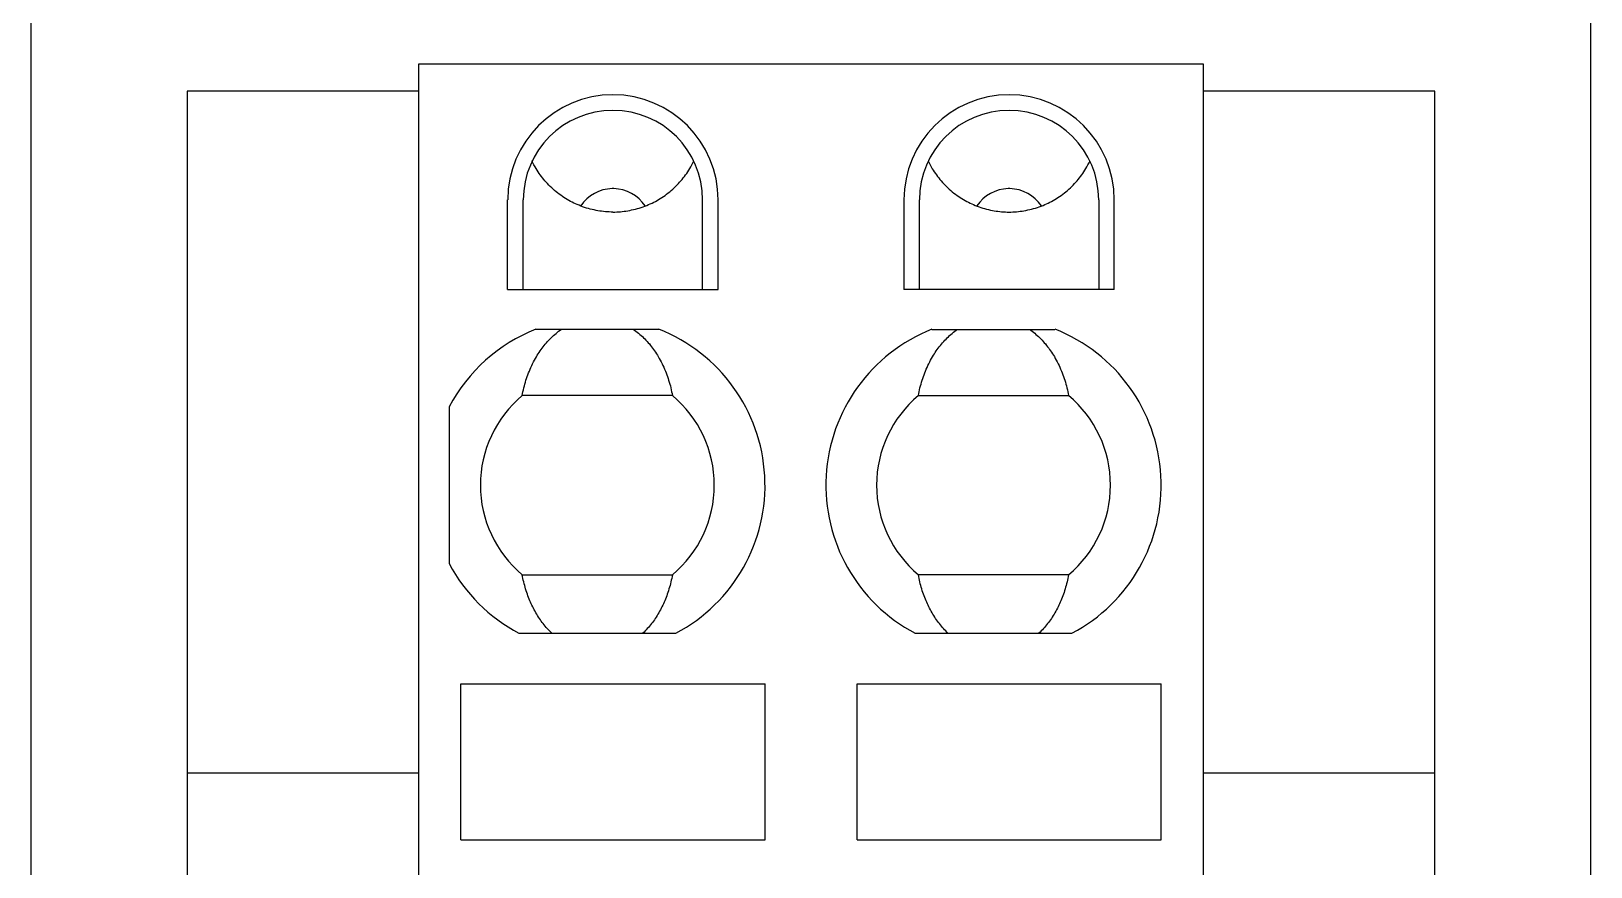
# Model space of a CAD drawing. Extents: x 10 to 952, y 6 to 232.
# Drawn here: x 670.12 to 684.74, y 134.15 to 141.98 of the extents above; entities that cross this region are included whole.
import ezdxf

# ---------------------------------------------------------------- set-up
doc = ezdxf.new("R2010")
doc.units = 0
doc.header["$LTSCALE"] = 5
doc.header["$MEASUREMENT"] = 0
doc.layers.get('0').update_dxf_attribs({"linetype": 'CONTINUOUS'})

msp = doc.modelspace()

# ---------------------------------------------------------------- linework, layer by layer
at = {"color": 7, "linetype": 'Continuous'}
for p, q in [((670.125, 119.277), (670.125, 205.864)), ((684.739, 119.277), (684.739, 146.531)), ((673.756, 125.524), (673.756, 141.672)), ((673.756, 141.672), (681.107, 141.672)), ((681.107, 141.672), (681.107, 125.524)), ((671.586, 141.417), (671.586, 121.688)), ((673.756, 141.417), (671.586, 141.417)), ((683.277, 141.417), (681.107, 141.417)), ((683.277, 121.688), (683.277, 141.417)), ((674.826, 140.745), (674.817, 140.764)), ((674.836, 140.725), (674.826, 140.745)), ((676.315, 140.725), (676.325, 140.745)), ((676.325, 140.745), (676.335, 140.764)), ((678.529, 140.764), (678.538, 140.744)), ((678.538, 140.744), (678.548, 140.725)), ((680.027, 140.725), (680.037, 140.745)), ((680.037, 140.745), (680.047, 140.764)), ((674.847, 140.706), (674.836, 140.725)), ((674.856, 140.691), (674.847, 140.706)), ((674.865, 140.676), (674.856, 140.691)), ((674.875, 140.661), (674.865, 140.676)), ((674.885, 140.646), (674.875, 140.661)), ((674.895, 140.632), (674.885, 140.646)), ((674.905, 140.618), (674.895, 140.632)), ((674.916, 140.604), (674.905, 140.618)), ((674.927, 140.59), (674.916, 140.604)), ((674.939, 140.576), (674.927, 140.59)), ((676.213, 140.576), (676.224, 140.59)), ((676.224, 140.59), (676.235, 140.603)), ((676.235, 140.603), (676.246, 140.617)), ((676.246, 140.617), (676.257, 140.632)), ((676.257, 140.632), (676.267, 140.646)), ((676.267, 140.646), (676.277, 140.661)), ((676.277, 140.661), (676.286, 140.676)), ((676.286, 140.676), (676.296, 140.691)), ((676.296, 140.691), (676.305, 140.706)), ((676.305, 140.706), (676.315, 140.725)), ((678.548, 140.725), (678.559, 140.706)), ((678.559, 140.706), (678.568, 140.69)), ((678.568, 140.69), (678.578, 140.675)), ((678.578, 140.675), (678.587, 140.66)), ((678.587, 140.66), (678.597, 140.646)), ((678.597, 140.646), (678.607, 140.631)), ((678.607, 140.631), (678.618, 140.617)), ((678.618, 140.617), (678.629, 140.603)), ((678.629, 140.603), (678.64, 140.589)), ((678.64, 140.589), (678.651, 140.575)), ((679.925, 140.576), (679.936, 140.59)), ((679.936, 140.59), (679.947, 140.603)), ((679.947, 140.603), (679.958, 140.617)), ((679.958, 140.617), (679.969, 140.632)), ((679.969, 140.632), (679.979, 140.646)), ((679.979, 140.646), (679.989, 140.661)), ((679.989, 140.661), (679.998, 140.676)), ((679.998, 140.676), (680.008, 140.691)), ((680.008, 140.691), (680.017, 140.706)), ((680.017, 140.706), (680.027, 140.725)), ((674.95, 140.563), (674.939, 140.576)), ((674.962, 140.55), (674.95, 140.563)), ((674.975, 140.537), (674.962, 140.55)), ((674.988, 140.524), (674.975, 140.537)), ((675.002, 140.511), (674.988, 140.524)), ((675.015, 140.498), (675.002, 140.511)), ((675.029, 140.486), (675.015, 140.498)), ((675.043, 140.474), (675.029, 140.486)), ((675.058, 140.463), (675.043, 140.474)), ((675.072, 140.451), (675.058, 140.463)), ((675.087, 140.441), (675.072, 140.451)), ((675.103, 140.43), (675.087, 140.441)), ((675.583, 140.503), (675.569, 140.503)), ((676.049, 140.43), (676.064, 140.44)), ((676.064, 140.44), (676.079, 140.451)), ((676.079, 140.451), (676.094, 140.463)), ((676.094, 140.463), (676.108, 140.474)), ((676.108, 140.474), (676.122, 140.486)), ((676.122, 140.486), (676.136, 140.498)), ((676.136, 140.498), (676.15, 140.511)), ((676.15, 140.511), (676.163, 140.523)), ((676.163, 140.523), (676.176, 140.536)), ((676.176, 140.536), (676.189, 140.55)), ((676.189, 140.55), (676.201, 140.563)), ((676.201, 140.563), (676.213, 140.576)), ((678.651, 140.575), (678.663, 140.562)), ((678.663, 140.562), (678.675, 140.549)), ((678.675, 140.549), (678.688, 140.536)), ((678.688, 140.536), (678.701, 140.523)), ((678.701, 140.523), (678.715, 140.51)), ((678.715, 140.51), (678.728, 140.497)), ((678.728, 140.497), (678.742, 140.485)), ((678.742, 140.485), (678.756, 140.473)), ((678.756, 140.473), (678.771, 140.462)), ((678.771, 140.462), (678.786, 140.451)), ((678.786, 140.451), (678.801, 140.44)), ((678.801, 140.44), (678.816, 140.429)), ((679.295, 140.503), (679.28, 140.503)), ((679.761, 140.43), (679.776, 140.44)), ((679.776, 140.44), (679.791, 140.451)), ((679.791, 140.451), (679.806, 140.463)), ((679.806, 140.463), (679.82, 140.474)), ((679.82, 140.474), (679.834, 140.486)), ((679.834, 140.486), (679.848, 140.498)), ((679.848, 140.498), (679.862, 140.511)), ((679.862, 140.511), (679.875, 140.523)), ((679.875, 140.523), (679.888, 140.536)), ((679.888, 140.536), (679.901, 140.55)), ((679.901, 140.55), (679.913, 140.563)), ((679.913, 140.563), (679.925, 140.576)), ((674.589, 139.557), (674.589, 140.397)), ((674.736, 139.557), (674.736, 140.397)), ((675.117, 140.42), (675.103, 140.43)), ((675.132, 140.411), (675.117, 140.42)), ((675.147, 140.402), (675.132, 140.411)), ((675.162, 140.393), (675.147, 140.402)), ((675.178, 140.384), (675.162, 140.393)), ((675.193, 140.376), (675.178, 140.384)), ((675.209, 140.368), (675.193, 140.376)), ((675.225, 140.361), (675.209, 140.368)), ((675.241, 140.353), (675.225, 140.361)), ((675.258, 140.347), (675.241, 140.353)), ((675.275, 140.34), (675.258, 140.347)), ((675.292, 140.333), (675.275, 140.34)), ((675.31, 140.327), (675.292, 140.333)), ((675.328, 140.321), (675.31, 140.327)), ((675.346, 140.316), (675.328, 140.321)), ((675.364, 140.311), (675.346, 140.316)), ((675.382, 140.307), (675.364, 140.311)), ((675.4, 140.303), (675.382, 140.307)), ((675.418, 140.299), (675.4, 140.303)), ((675.435, 140.296), (675.418, 140.299)), ((675.453, 140.293), (675.435, 140.296)), ((675.698, 140.293), (675.716, 140.296)), ((675.716, 140.296), (675.733, 140.299)), ((675.733, 140.299), (675.751, 140.303)), ((675.751, 140.303), (675.769, 140.307)), ((675.769, 140.307), (675.787, 140.311)), ((675.787, 140.311), (675.805, 140.316)), ((675.805, 140.316), (675.823, 140.321)), ((675.823, 140.321), (675.841, 140.327)), ((675.841, 140.327), (675.859, 140.333)), ((675.859, 140.333), (675.876, 140.34)), ((675.876, 140.34), (675.894, 140.346)), ((675.894, 140.346), (675.91, 140.353)), ((675.91, 140.353), (675.926, 140.36)), ((675.926, 140.36), (675.942, 140.368)), ((675.942, 140.368), (675.958, 140.376)), ((675.958, 140.376), (675.974, 140.384)), ((675.974, 140.384), (675.989, 140.393)), ((675.989, 140.393), (676.004, 140.401)), ((676.004, 140.401), (676.019, 140.411)), ((676.019, 140.411), (676.034, 140.42)), ((676.034, 140.42), (676.049, 140.43)), ((676.416, 139.557), (676.416, 140.397)), ((676.562, 139.557), (676.562, 140.397)), ((678.301, 140.397), (678.301, 139.557)), ((678.447, 139.557), (678.447, 140.397)), ((678.816, 140.429), (678.831, 140.419)), ((678.831, 140.419), (678.846, 140.41)), ((678.846, 140.41), (678.861, 140.401)), ((678.861, 140.401), (678.876, 140.392)), ((678.876, 140.392), (678.891, 140.383)), ((678.891, 140.383), (678.907, 140.375)), ((678.907, 140.375), (678.923, 140.367)), ((678.923, 140.367), (678.939, 140.36)), ((678.939, 140.36), (678.955, 140.353)), ((678.955, 140.353), (678.971, 140.346)), ((678.971, 140.346), (678.989, 140.339)), ((678.989, 140.339), (679.006, 140.333)), ((679.006, 140.333), (679.024, 140.327)), ((679.024, 140.327), (679.041, 140.321)), ((679.041, 140.321), (679.059, 140.316)), ((679.059, 140.316), (679.077, 140.311)), ((679.077, 140.311), (679.095, 140.306)), ((679.095, 140.306), (679.113, 140.302)), ((679.113, 140.302), (679.132, 140.299)), ((679.132, 140.299), (679.149, 140.296)), ((679.149, 140.296), (679.166, 140.293)), ((679.41, 140.293), (679.427, 140.296)), ((679.427, 140.296), (679.445, 140.299)), ((679.445, 140.299), (679.463, 140.303)), ((679.463, 140.303), (679.481, 140.307)), ((679.481, 140.307), (679.499, 140.311)), ((679.499, 140.311), (679.517, 140.316)), ((679.517, 140.316), (679.535, 140.321)), ((679.535, 140.321), (679.553, 140.327)), ((679.553, 140.327), (679.571, 140.333)), ((679.571, 140.333), (679.588, 140.34)), ((679.588, 140.34), (679.606, 140.346)), ((679.606, 140.346), (679.622, 140.353)), ((679.622, 140.353), (679.638, 140.36)), ((679.638, 140.36), (679.654, 140.368)), ((679.654, 140.368), (679.67, 140.376)), ((679.67, 140.376), (679.685, 140.384)), ((679.685, 140.384), (679.701, 140.393)), ((679.701, 140.393), (679.716, 140.401)), ((679.716, 140.401), (679.731, 140.411)), ((679.731, 140.411), (679.746, 140.42)), ((679.746, 140.42), (679.761, 140.43)), ((680.128, 140.397), (680.128, 139.557)), ((680.274, 139.557), (680.274, 140.397)), ((675.47, 140.291), (675.453, 140.293)), ((675.488, 140.289), (675.47, 140.291)), ((675.505, 140.287), (675.488, 140.289)), ((675.523, 140.286), (675.505, 140.287)), ((675.541, 140.285), (675.523, 140.286)), ((675.558, 140.284), (675.541, 140.285)), ((675.576, 140.284), (675.558, 140.284)), ((675.576, 140.284), (675.593, 140.284)), ((675.593, 140.284), (675.611, 140.285)), ((675.611, 140.285), (675.628, 140.286)), ((675.628, 140.286), (675.646, 140.287)), ((675.646, 140.287), (675.663, 140.289)), ((675.663, 140.289), (675.681, 140.291)), ((675.681, 140.291), (675.698, 140.293)), ((679.166, 140.293), (679.183, 140.291)), ((679.183, 140.291), (679.201, 140.289)), ((679.201, 140.289), (679.218, 140.287)), ((679.218, 140.287), (679.236, 140.286)), ((679.236, 140.286), (679.253, 140.285)), ((679.253, 140.285), (679.27, 140.284)), ((679.27, 140.284), (679.288, 140.284)), ((679.288, 140.284), (679.305, 140.284)), ((679.305, 140.284), (679.323, 140.285)), ((679.323, 140.285), (679.34, 140.286)), ((679.34, 140.286), (679.358, 140.287)), ((679.358, 140.287), (679.375, 140.289)), ((679.375, 140.289), (679.393, 140.291)), ((679.393, 140.291), (679.41, 140.293)), ((674.589, 139.557), (676.562, 139.557)), ((680.274, 139.557), (678.301, 139.557)), ((676.006, 139.184), (674.853, 139.184)), ((675.007, 139.115), (675.019, 139.126)), ((675.019, 139.126), (675.031, 139.136)), ((675.031, 139.136), (675.043, 139.146)), ((675.043, 139.146), (675.055, 139.156)), ((675.055, 139.156), (675.067, 139.166)), ((675.067, 139.166), (675.08, 139.175)), ((675.08, 139.175), (675.093, 139.184)), ((675.767, 139.184), (675.779, 139.175)), ((675.779, 139.175), (675.792, 139.166)), ((675.792, 139.166), (675.804, 139.156)), ((675.804, 139.156), (675.817, 139.147)), ((675.817, 139.147), (675.829, 139.136)), ((675.829, 139.136), (675.84, 139.126)), ((675.84, 139.126), (675.852, 139.116)), ((678.565, 139.184), (679.718, 139.184)), ((678.719, 139.115), (678.731, 139.126)), ((678.731, 139.126), (678.742, 139.136)), ((678.742, 139.136), (678.754, 139.146)), ((678.754, 139.146), (678.767, 139.156)), ((678.767, 139.156), (678.779, 139.166)), ((678.779, 139.166), (678.792, 139.175)), ((678.792, 139.175), (678.805, 139.184)), ((679.479, 139.184), (679.491, 139.175)), ((679.491, 139.175), (679.504, 139.166)), ((679.504, 139.166), (679.516, 139.156)), ((679.516, 139.156), (679.528, 139.147)), ((679.528, 139.147), (679.54, 139.136)), ((679.54, 139.136), (679.552, 139.126)), ((679.552, 139.126), (679.564, 139.116)), ((674.885, 138.968), (674.893, 138.982)), ((674.893, 138.982), (674.903, 138.995)), ((674.903, 138.995), (674.912, 139.008)), ((674.912, 139.008), (674.922, 139.021)), ((674.922, 139.021), (674.932, 139.033)), ((674.932, 139.033), (674.942, 139.046)), ((674.942, 139.046), (674.952, 139.058)), ((674.952, 139.058), (674.963, 139.07)), ((674.963, 139.07), (674.974, 139.082)), ((674.974, 139.082), (674.985, 139.093)), ((674.985, 139.093), (674.996, 139.104)), ((674.996, 139.104), (675.007, 139.115)), ((675.852, 139.116), (675.863, 139.105)), ((675.863, 139.105), (675.874, 139.094)), ((675.874, 139.094), (675.885, 139.082)), ((675.885, 139.082), (675.896, 139.071)), ((675.896, 139.071), (675.906, 139.059)), ((675.906, 139.059), (675.917, 139.047)), ((675.917, 139.047), (675.927, 139.034)), ((675.927, 139.034), (675.937, 139.021)), ((675.937, 139.021), (675.947, 139.009)), ((675.947, 139.009), (675.956, 138.995)), ((675.956, 138.995), (675.965, 138.982)), ((675.965, 138.982), (675.974, 138.969)), ((678.596, 138.968), (678.605, 138.982)), ((678.605, 138.982), (678.615, 138.995)), ((678.615, 138.995), (678.624, 139.008)), ((678.624, 139.008), (678.634, 139.021)), ((678.634, 139.021), (678.644, 139.033)), ((678.644, 139.033), (678.654, 139.046)), ((678.654, 139.046), (678.664, 139.058)), ((678.664, 139.058), (678.675, 139.07)), ((678.675, 139.07), (678.686, 139.082)), ((678.686, 139.082), (678.697, 139.093)), ((678.697, 139.093), (678.708, 139.104)), ((678.708, 139.104), (678.719, 139.115)), ((679.564, 139.116), (679.575, 139.105)), ((679.575, 139.105), (679.586, 139.094)), ((679.586, 139.094), (679.597, 139.082)), ((679.597, 139.082), (679.608, 139.071)), ((679.608, 139.071), (679.618, 139.059)), ((679.618, 139.059), (679.629, 139.047)), ((679.629, 139.047), (679.639, 139.034)), ((679.639, 139.034), (679.649, 139.021)), ((679.649, 139.021), (679.659, 139.009)), ((679.659, 139.009), (679.668, 138.995)), ((679.668, 138.995), (679.677, 138.982)), ((679.677, 138.982), (679.686, 138.969)), ((674.807, 138.827), (674.815, 138.844)), ((674.815, 138.844), (674.823, 138.861)), ((674.823, 138.861), (674.832, 138.878)), ((674.832, 138.878), (674.841, 138.894)), ((674.841, 138.894), (674.85, 138.911)), ((674.85, 138.911), (674.859, 138.927)), ((674.859, 138.927), (674.867, 138.941)), ((674.867, 138.941), (674.876, 138.955)), ((674.876, 138.955), (674.885, 138.968)), ((675.974, 138.969), (675.983, 138.955)), ((675.983, 138.955), (675.992, 138.942)), ((675.992, 138.942), (676, 138.928)), ((676, 138.928), (676.009, 138.912)), ((676.009, 138.912), (676.018, 138.895)), ((676.018, 138.895), (676.027, 138.879)), ((676.027, 138.879), (676.036, 138.862)), ((676.036, 138.862), (676.044, 138.845)), ((676.044, 138.845), (676.052, 138.828)), ((678.519, 138.827), (678.527, 138.844)), ((678.527, 138.844), (678.535, 138.861)), ((678.535, 138.861), (678.544, 138.878)), ((678.544, 138.878), (678.553, 138.894)), ((678.553, 138.894), (678.562, 138.911)), ((678.562, 138.911), (678.571, 138.927)), ((678.571, 138.927), (678.579, 138.941)), ((678.579, 138.941), (678.588, 138.955)), ((678.588, 138.955), (678.596, 138.968)), ((679.686, 138.969), (679.695, 138.955)), ((679.695, 138.955), (679.704, 138.942)), ((679.704, 138.942), (679.712, 138.928)), ((679.712, 138.928), (679.721, 138.912)), ((679.721, 138.912), (679.73, 138.895)), ((679.73, 138.895), (679.739, 138.879)), ((679.739, 138.879), (679.748, 138.862)), ((679.748, 138.862), (679.756, 138.845)), ((679.756, 138.845), (679.764, 138.828)), ((674.751, 138.671), (674.756, 138.688)), ((674.756, 138.688), (674.761, 138.706)), ((674.761, 138.706), (674.767, 138.723)), ((674.767, 138.723), (674.773, 138.741)), ((674.773, 138.741), (674.779, 138.758)), ((674.779, 138.758), (674.786, 138.775)), ((674.786, 138.775), (674.793, 138.793)), ((674.793, 138.793), (674.8, 138.81)), ((674.8, 138.81), (674.807, 138.827)), ((676.052, 138.828), (676.059, 138.811)), ((676.059, 138.811), (676.067, 138.793)), ((676.067, 138.793), (676.074, 138.776)), ((676.074, 138.776), (676.08, 138.758)), ((676.08, 138.758), (676.087, 138.741)), ((676.087, 138.741), (676.093, 138.724)), ((676.093, 138.724), (676.098, 138.706)), ((676.098, 138.706), (676.104, 138.689)), ((676.104, 138.689), (676.109, 138.671)), ((678.463, 138.671), (678.468, 138.688)), ((678.468, 138.688), (678.473, 138.706)), ((678.473, 138.706), (678.479, 138.723)), ((678.479, 138.723), (678.485, 138.741)), ((678.485, 138.741), (678.491, 138.758)), ((678.491, 138.758), (678.498, 138.775)), ((678.498, 138.775), (678.505, 138.793)), ((678.505, 138.793), (678.512, 138.81)), ((678.512, 138.81), (678.519, 138.827)), ((679.764, 138.828), (679.771, 138.811)), ((679.771, 138.811), (679.779, 138.793)), ((679.779, 138.793), (679.786, 138.776)), ((679.786, 138.776), (679.792, 138.758)), ((679.792, 138.758), (679.798, 138.741)), ((679.798, 138.741), (679.804, 138.724)), ((679.804, 138.724), (679.81, 138.706)), ((679.81, 138.706), (679.816, 138.689)), ((679.816, 138.689), (679.821, 138.671)), ((674.726, 138.563), (674.729, 138.581)), ((676.133, 138.563), (674.726, 138.563)), ((674.729, 138.581), (674.733, 138.599)), ((674.733, 138.599), (674.737, 138.617)), ((674.737, 138.617), (674.741, 138.635)), ((674.741, 138.635), (674.746, 138.653)), ((674.746, 138.653), (674.751, 138.671)), ((676.109, 138.671), (676.114, 138.653)), ((676.114, 138.653), (676.118, 138.635)), ((676.118, 138.635), (676.122, 138.617)), ((676.122, 138.617), (676.126, 138.599)), ((676.126, 138.599), (676.13, 138.581)), ((676.13, 138.581), (676.133, 138.563)), ((678.438, 138.563), (678.441, 138.581)), ((678.438, 138.563), (679.845, 138.563)), ((678.441, 138.581), (678.445, 138.599)), ((678.445, 138.599), (678.449, 138.617)), ((678.449, 138.617), (678.453, 138.635)), ((678.453, 138.635), (678.458, 138.653)), ((678.458, 138.653), (678.463, 138.671)), ((679.821, 138.671), (679.825, 138.653)), ((679.825, 138.653), (679.83, 138.635)), ((679.83, 138.635), (679.834, 138.617)), ((679.834, 138.617), (679.838, 138.599)), ((679.838, 138.599), (679.842, 138.581)), ((679.842, 138.581), (679.845, 138.563)), ((674.041, 138.458), (674.041, 136.988)), ((674.729, 136.866), (674.726, 136.883)), ((674.726, 136.883), (676.133, 136.883)), ((674.733, 136.849), (674.729, 136.866)), ((674.736, 136.833), (674.733, 136.849)), ((674.74, 136.816), (674.736, 136.833)), ((674.744, 136.799), (674.74, 136.816)), ((674.749, 136.783), (674.744, 136.799)), ((676.115, 136.799), (676.111, 136.783)), ((676.119, 136.816), (676.115, 136.799)), ((676.123, 136.833), (676.119, 136.816)), ((676.127, 136.849), (676.123, 136.833)), ((676.13, 136.866), (676.127, 136.849)), ((676.133, 136.883), (676.13, 136.866)), ((678.441, 136.866), (678.438, 136.883)), ((679.845, 136.883), (678.438, 136.883)), ((678.444, 136.849), (678.441, 136.866)), ((678.448, 136.833), (678.444, 136.849)), ((678.452, 136.816), (678.448, 136.833)), ((678.456, 136.799), (678.452, 136.816)), ((678.46, 136.783), (678.456, 136.799)), ((679.827, 136.799), (679.823, 136.783)), ((679.831, 136.816), (679.827, 136.799)), ((679.835, 136.833), (679.831, 136.816)), ((679.839, 136.849), (679.835, 136.833)), ((679.842, 136.866), (679.839, 136.849)), ((679.845, 136.883), (679.842, 136.866)), ((674.753, 136.767), (674.749, 136.783)), ((674.758, 136.75), (674.753, 136.767)), ((674.763, 136.734), (674.758, 136.75)), ((674.768, 136.718), (674.763, 136.734)), ((674.774, 136.702), (674.768, 136.718)), ((674.78, 136.686), (674.774, 136.702)), ((674.786, 136.67), (674.78, 136.686)), ((674.792, 136.655), (674.786, 136.67)), ((674.798, 136.64), (674.792, 136.655)), ((674.804, 136.626), (674.798, 136.64)), ((676.062, 136.64), (676.055, 136.626)), ((676.068, 136.655), (676.062, 136.64)), ((676.074, 136.67), (676.068, 136.655)), ((676.08, 136.686), (676.074, 136.67)), ((676.085, 136.702), (676.08, 136.686)), ((676.091, 136.718), (676.085, 136.702)), ((676.096, 136.734), (676.091, 136.718)), ((676.101, 136.75), (676.096, 136.734)), ((676.106, 136.767), (676.101, 136.75)), ((676.111, 136.783), (676.106, 136.767)), ((678.465, 136.767), (678.46, 136.783)), ((678.47, 136.75), (678.465, 136.767)), ((678.475, 136.734), (678.47, 136.75)), ((678.48, 136.718), (678.475, 136.734)), ((678.486, 136.702), (678.48, 136.718)), ((678.492, 136.686), (678.486, 136.702)), ((678.498, 136.67), (678.492, 136.686)), ((678.504, 136.655), (678.498, 136.67)), ((678.51, 136.64), (678.504, 136.655)), ((678.516, 136.626), (678.51, 136.64)), ((679.774, 136.64), (679.767, 136.626)), ((679.78, 136.655), (679.774, 136.64)), ((679.785, 136.67), (679.78, 136.655)), ((679.792, 136.686), (679.785, 136.67)), ((679.797, 136.702), (679.792, 136.686)), ((679.803, 136.718), (679.797, 136.702)), ((679.808, 136.734), (679.803, 136.718)), ((679.813, 136.75), (679.808, 136.734)), ((679.818, 136.767), (679.813, 136.75)), ((679.823, 136.783), (679.818, 136.767)), ((674.811, 136.611), (674.804, 136.626)), ((674.817, 136.597), (674.811, 136.611)), ((674.824, 136.583), (674.817, 136.597)), ((674.831, 136.569), (674.824, 136.583)), ((674.839, 136.555), (674.831, 136.569)), ((674.846, 136.541), (674.839, 136.555)), ((674.854, 136.527), (674.846, 136.541)), ((674.862, 136.513), (674.854, 136.527)), ((674.87, 136.5), (674.862, 136.513)), ((674.879, 136.486), (674.87, 136.5)), ((675.989, 136.5), (675.981, 136.486)), ((675.997, 136.513), (675.989, 136.5)), ((676.005, 136.527), (675.997, 136.513)), ((676.013, 136.541), (676.005, 136.527)), ((676.021, 136.555), (676.013, 136.541)), ((676.028, 136.569), (676.021, 136.555)), ((676.035, 136.583), (676.028, 136.569)), ((676.042, 136.597), (676.035, 136.583)), ((676.049, 136.611), (676.042, 136.597)), ((676.055, 136.626), (676.049, 136.611)), ((678.522, 136.611), (678.516, 136.626)), ((678.529, 136.597), (678.522, 136.611)), ((678.536, 136.583), (678.529, 136.597)), ((678.543, 136.569), (678.536, 136.583)), ((678.551, 136.555), (678.543, 136.569)), ((678.558, 136.541), (678.551, 136.555)), ((678.566, 136.527), (678.558, 136.541)), ((678.574, 136.513), (678.566, 136.527)), ((678.582, 136.5), (678.574, 136.513)), ((678.591, 136.486), (678.582, 136.5)), ((679.701, 136.5), (679.693, 136.486)), ((679.709, 136.513), (679.701, 136.5)), ((679.717, 136.527), (679.709, 136.513)), ((679.725, 136.541), (679.717, 136.527)), ((679.733, 136.555), (679.725, 136.541)), ((679.74, 136.569), (679.733, 136.555)), ((679.747, 136.583), (679.74, 136.569)), ((679.754, 136.597), (679.747, 136.583)), ((679.761, 136.611), (679.754, 136.597)), ((679.767, 136.626), (679.761, 136.611)), ((674.887, 136.474), (674.879, 136.486)), ((674.896, 136.461), (674.887, 136.474)), ((674.904, 136.449), (674.896, 136.461)), ((674.913, 136.437), (674.904, 136.449)), ((674.923, 136.425), (674.913, 136.437)), ((674.932, 136.413), (674.923, 136.425)), ((674.942, 136.401), (674.932, 136.413)), ((674.951, 136.389), (674.942, 136.401)), ((674.961, 136.378), (674.951, 136.389)), ((674.972, 136.367), (674.961, 136.378)), ((674.982, 136.356), (674.972, 136.367)), ((674.993, 136.345), (674.982, 136.356)), ((675.877, 136.356), (675.867, 136.345)), ((675.888, 136.367), (675.877, 136.356)), ((675.898, 136.378), (675.888, 136.367)), ((675.908, 136.389), (675.898, 136.378)), ((675.918, 136.401), (675.908, 136.389)), ((675.927, 136.413), (675.918, 136.401)), ((675.937, 136.425), (675.927, 136.413)), ((675.946, 136.437), (675.937, 136.425)), ((675.955, 136.449), (675.946, 136.437)), ((675.964, 136.461), (675.955, 136.449)), ((675.972, 136.474), (675.964, 136.461)), ((675.981, 136.486), (675.972, 136.474)), ((678.599, 136.474), (678.591, 136.486)), ((678.608, 136.461), (678.599, 136.474)), ((678.616, 136.449), (678.608, 136.461)), ((678.625, 136.437), (678.616, 136.449)), ((678.635, 136.425), (678.625, 136.437)), ((678.644, 136.413), (678.635, 136.425)), ((678.654, 136.401), (678.644, 136.413)), ((678.663, 136.389), (678.654, 136.401)), ((678.673, 136.378), (678.663, 136.389)), ((678.684, 136.367), (678.673, 136.378)), ((678.694, 136.356), (678.684, 136.367)), ((678.705, 136.345), (678.694, 136.356)), ((679.589, 136.356), (679.579, 136.345)), ((679.6, 136.367), (679.589, 136.356)), ((679.61, 136.378), (679.6, 136.367)), ((679.62, 136.389), (679.61, 136.378)), ((679.63, 136.401), (679.62, 136.389)), ((679.639, 136.413), (679.63, 136.401)), ((679.649, 136.425), (679.639, 136.413)), ((679.658, 136.437), (679.649, 136.425)), ((679.667, 136.449), (679.658, 136.437)), ((679.676, 136.461), (679.667, 136.449)), ((679.684, 136.474), (679.676, 136.461)), ((679.693, 136.486), (679.684, 136.474)), ((674.694, 136.335), (676.165, 136.335)), ((675.004, 136.335), (674.993, 136.345)), ((675.867, 136.345), (675.856, 136.335)), ((678.406, 136.335), (679.877, 136.335)), ((678.715, 136.335), (678.705, 136.345)), ((679.579, 136.345), (679.568, 136.335)), ((674.151, 134.398), (674.151, 135.86)), ((674.151, 135.86), (677.001, 135.86)), ((677.001, 134.398), (677.001, 135.86)), ((677.863, 134.398), (677.863, 135.86)), ((677.863, 135.86), (680.713, 135.86)), ((680.713, 134.398), (680.713, 135.86)), ((673.756, 135.023), (671.586, 135.023)), ((683.277, 135.023), (681.107, 135.023)), ((674.151, 134.398), (677.001, 134.398)), ((677.863, 134.398), (680.713, 134.398))]:
    msp.add_line(p, q, dxfattribs=at)
for centre, radius, start, end in [((675.576, 140.397), 0.986, 0, 180), ((679.288, 140.397), 0.986, 0, 180), ((675.576, 140.397), 0.84, 0, 180), ((679.288, 140.397), 0.84, 0, 180), ((675.576, 140.138), 0.365, 91.1459, 145.8667), ((675.576, 140.138), 0.365, 34.1294, 88.8541), ((679.288, 140.138), 0.365, 91.1459, 145.8925), ((679.288, 140.138), 0.365, 34.1294, 88.8541), ((675.43, 137.723), 1.571, 111.5289, 152.0945), ((675.43, 137.723), 1.571, 297.9055, 68.4711), ((679.142, 137.723), 1.571, 111.5289, 242.0945), ((679.142, 137.723), 1.571, 297.9055, 68.4711), ((675.43, 137.723), 1.096, 129.9445, 230.0555), ((675.43, 137.723), 1.096, 309.9445, 50.0555), ((679.142, 137.723), 1.096, 129.9445, 230.0555), ((679.142, 137.723), 1.096, 309.9445, 50.0555), ((675.43, 137.723), 1.571, 207.9055, 242.0945)]:
    msp.add_arc(centre, radius, start, end, dxfattribs=at)

doc.saveas('drawing.dxf')
